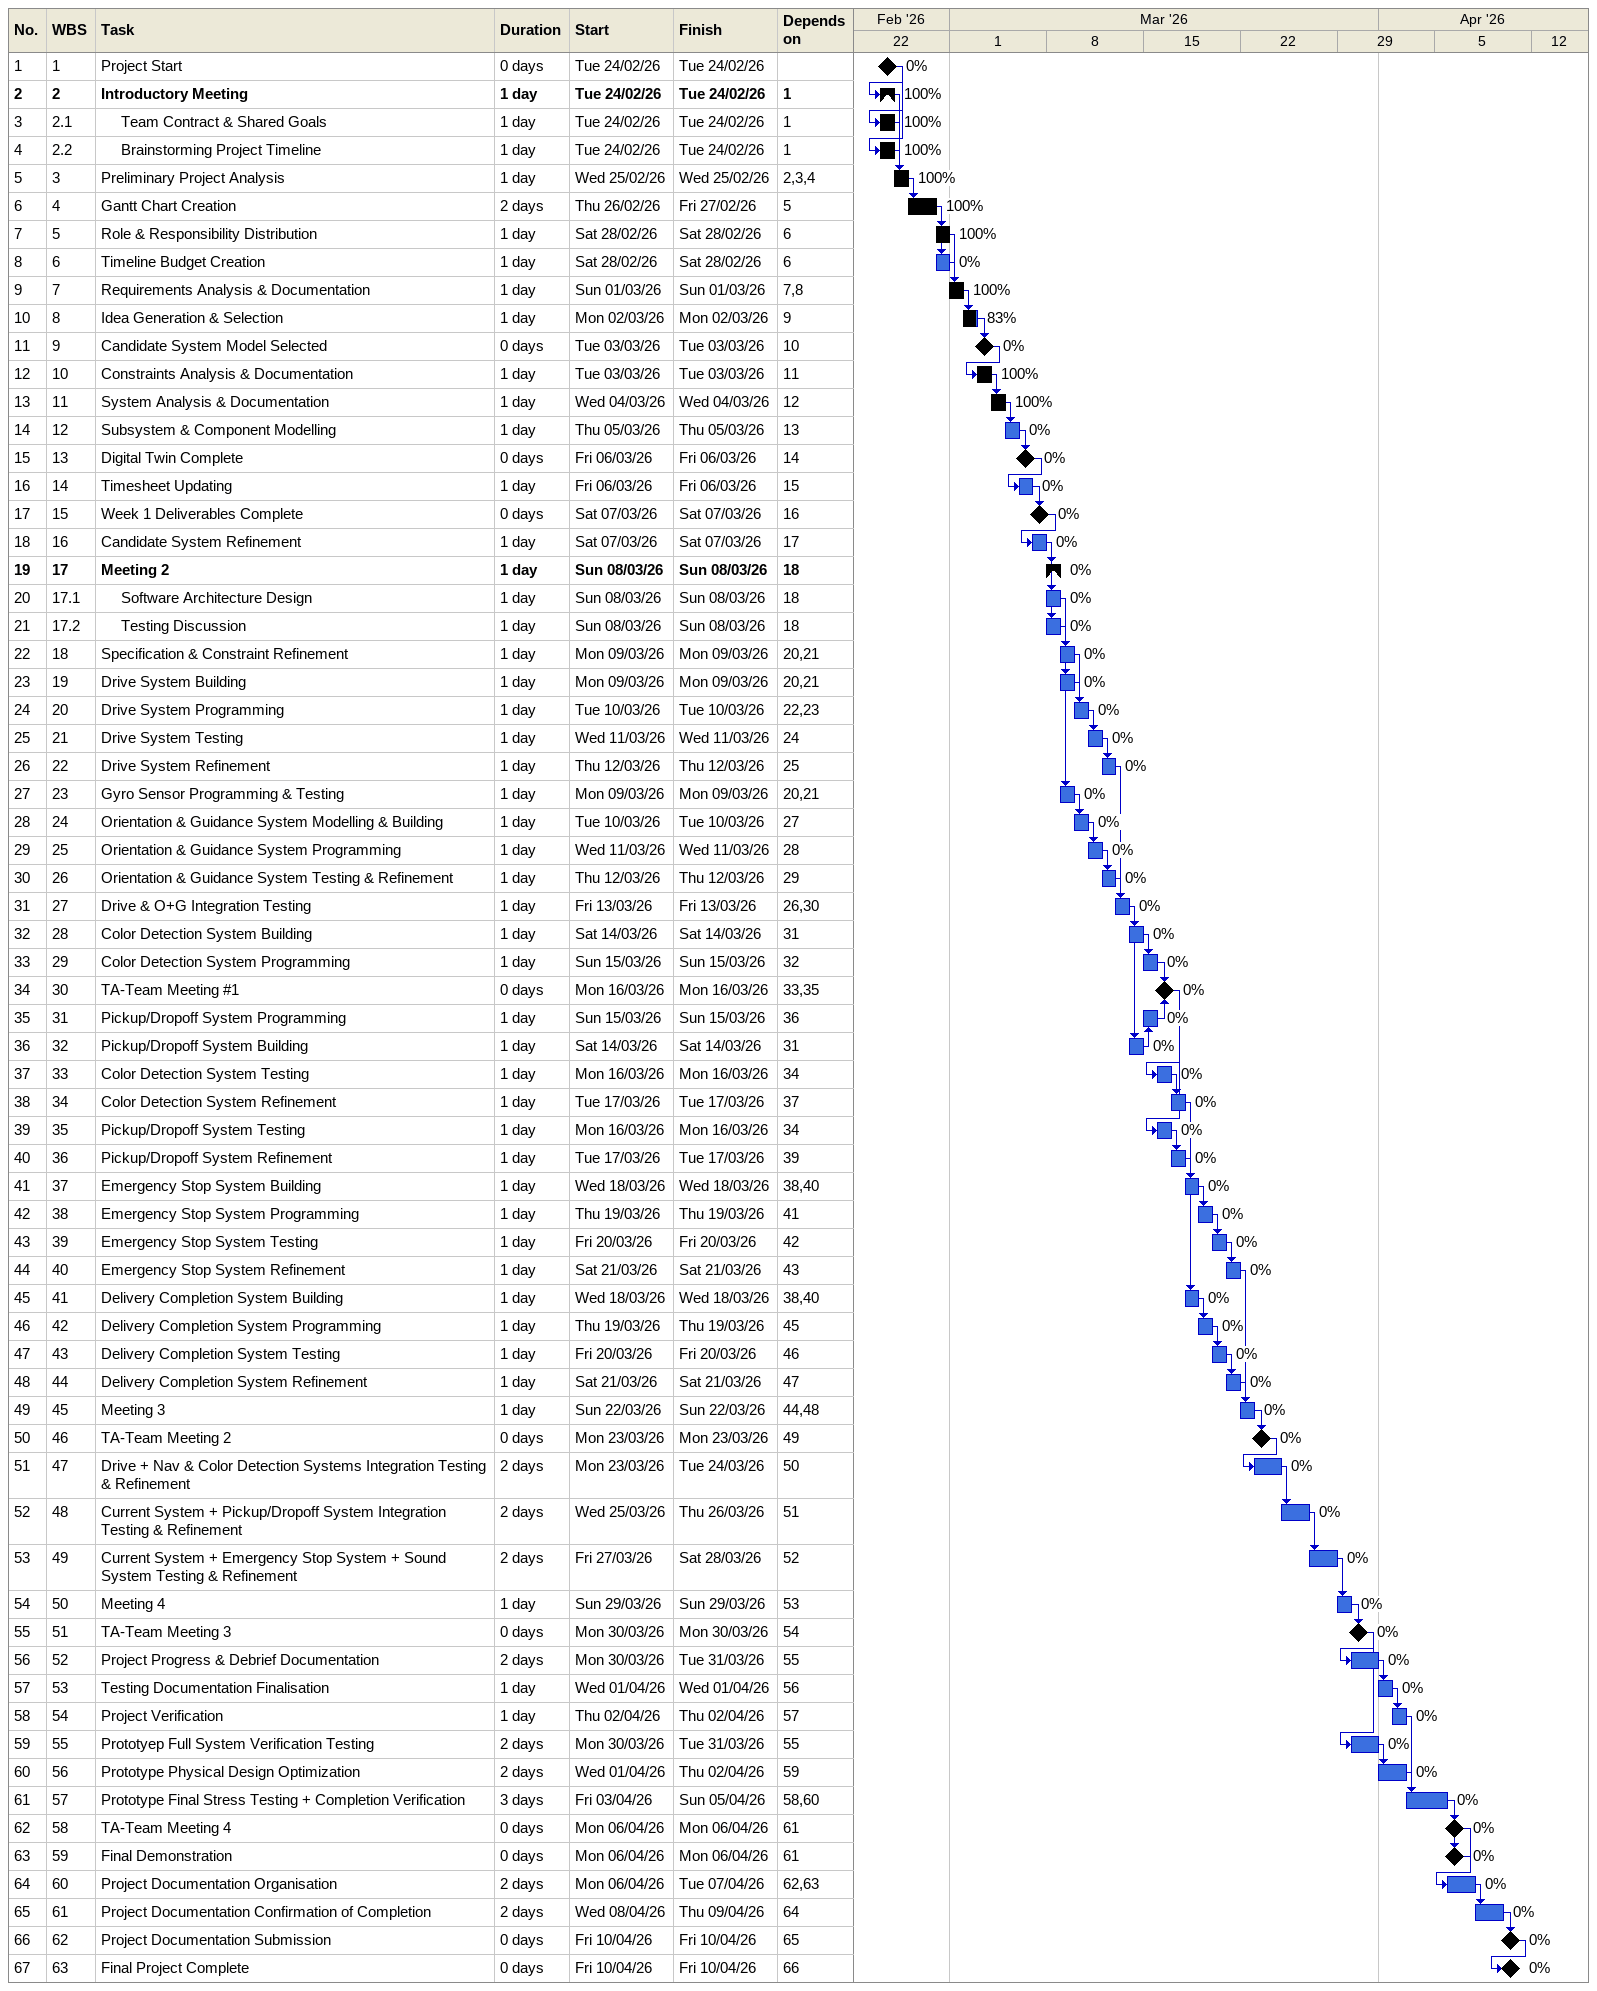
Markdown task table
| ID | WBS | Task | Duration | Start | Finish | Predecessors | % complete |
|---|---|---|---|---|---|---|---|
| 1 | 1 | Project Start | 0d | 2026-02-24 | 2026-02-24 |  | 0 |
| 2 | 2 | **Introductory Meeting** | 1d | 2026-02-24 | 2026-02-24 | 1 | 100 |
| 3 | 2.1 | Team Contract & Shared Goals | 1d | 2026-02-24 | 2026-02-24 | 1 | 100 |
| 4 | 2.2 | Brainstorming Project Timeline | 1d | 2026-02-24 | 2026-02-24 | 1 | 100 |
| 5 | 3 | Preliminary Project Analysis | 1d | 2026-02-25 | 2026-02-25 | 2, 3, 4 | 100 |
| 6 | 4 | Gantt Chart Creation | 2d | 2026-02-26 | 2026-02-27 | 5 | 100 |
| 7 | 5 | Role & Responsibility Distribution | 1d | 2026-02-28 | 2026-02-28 | 6 | 100 |
| 8 | 6 | Timeline Budget Creation | 1d | 2026-02-28 | 2026-02-28 | 6 | 0 |
| 9 | 7 | Requirements Analysis & Documentation | 1d | 2026-03-01 | 2026-03-01 | 7, 8 | 100 |
| 10 | 8 | Idea Generation & Selection | 1d | 2026-03-02 | 2026-03-02 | 9 | 83 |
| 11 | 9 | Candidate System Model Selected | 0d | 2026-03-03 | 2026-03-03 | 10 | 0 |
| 12 | 10 | Constraints Analysis & Documentation | 1d | 2026-03-03 | 2026-03-03 | 11 | 100 |
| 13 | 11 | System Analysis & Documentation | 1d | 2026-03-04 | 2026-03-04 | 12 | 100 |
| 14 | 12 | Subsystem & Component Modelling | 1d | 2026-03-05 | 2026-03-05 | 13 | 0 |
| 15 | 13 | Digital Twin Complete | 0d | 2026-03-06 | 2026-03-06 | 14 | 0 |
| 16 | 14 | Timesheet Updating | 1d | 2026-03-06 | 2026-03-06 | 15 | 0 |
| 17 | 15 | Week 1 Deliverables Complete | 0d | 2026-03-07 | 2026-03-07 | 16 | 0 |
| 18 | 16 | Candidate System Refinement | 1d | 2026-03-07 | 2026-03-07 | 17 | 0 |
| 19 | 17 | **Meeting 2** | 1d | 2026-03-08 | 2026-03-08 | 18 | 0 |
| 20 | 17.1 | Software Architecture Design | 1d | 2026-03-08 | 2026-03-08 | 18 | 0 |
| 21 | 17.2 | Testing Discussion | 1d | 2026-03-08 | 2026-03-08 | 18 | 0 |
| 22 | 18 | Specification & Constraint Refinement | 1d | 2026-03-09 | 2026-03-09 | 20, 21 | 0 |
| 23 | 19 | Drive System Building | 1d | 2026-03-09 | 2026-03-09 | 20, 21 | 0 |
| 24 | 20 | Drive System Programming | 1d | 2026-03-10 | 2026-03-10 | 22, 23 | 0 |
| 25 | 21 | Drive System Testing | 1d | 2026-03-11 | 2026-03-11 | 24 | 0 |
| 26 | 22 | Drive System Refinement | 1d | 2026-03-12 | 2026-03-12 | 25 | 0 |
| 27 | 23 | Gyro Sensor Programming & Testing | 1d | 2026-03-09 | 2026-03-09 | 20, 21 | 0 |
| 28 | 24 | Orientation & Guidance System Modelling & Building | 1d | 2026-03-10 | 2026-03-10 | 27 | 0 |
| 29 | 25 | Orientation & Guidance System Programming | 1d | 2026-03-11 | 2026-03-11 | 28 | 0 |
| 30 | 26 | Orientation & Guidance System Testing & Refinement | 1d | 2026-03-12 | 2026-03-12 | 29 | 0 |
| 31 | 27 | Drive & O+G Integration Testing | 1d | 2026-03-13 | 2026-03-13 | 26, 30 | 0 |
| 32 | 28 | Color Detection System Building | 1d | 2026-03-14 | 2026-03-14 | 31 | 0 |
| 33 | 29 | Color Detection System Programming | 1d | 2026-03-15 | 2026-03-15 | 32 | 0 |
| 34 | 30 | TA-Team Meeting #1 | 0d | 2026-03-16 | 2026-03-16 | 33, 35 | 0 |
| 35 | 31 | Pickup/Dropoff System Programming | 1d | 2026-03-15 | 2026-03-15 | 36 | 0 |
| 36 | 32 | Pickup/Dropoff System Building | 1d | 2026-03-14 | 2026-03-14 | 31 | 0 |
| 37 | 33 | Color Detection System Testing | 1d | 2026-03-16 | 2026-03-16 | 34 | 0 |
| 38 | 34 | Color Detection System Refinement | 1d | 2026-03-17 | 2026-03-17 | 37 | 0 |
| 39 | 35 | Pickup/Dropoff System Testing | 1d | 2026-03-16 | 2026-03-16 | 34 | 0 |
| 40 | 36 | Pickup/Dropoff System Refinement | 1d | 2026-03-17 | 2026-03-17 | 39 | 0 |
| 41 | 37 | Emergency Stop System Building | 1d | 2026-03-18 | 2026-03-18 | 38, 40 | 0 |
| 42 | 38 | Emergency Stop System Programming | 1d | 2026-03-19 | 2026-03-19 | 41 | 0 |
| 43 | 39 | Emergency Stop System Testing | 1d | 2026-03-20 | 2026-03-20 | 42 | 0 |
| 44 | 40 | Emergency Stop System Refinement | 1d | 2026-03-21 | 2026-03-21 | 43 | 0 |
| 45 | 41 | Delivery Completion System Building | 1d | 2026-03-18 | 2026-03-18 | 38, 40 | 0 |
| 46 | 42 | Delivery Completion System Programming | 1d | 2026-03-19 | 2026-03-19 | 45 | 0 |
| 47 | 43 | Delivery Completion System Testing | 1d | 2026-03-20 | 2026-03-20 | 46 | 0 |
| 48 | 44 | Delivery Completion System Refinement | 1d | 2026-03-21 | 2026-03-21 | 47 | 0 |
| 49 | 45 | Meeting 3 | 1d | 2026-03-22 | 2026-03-22 | 44, 48 | 0 |
| 50 | 46 | TA-Team Meeting 2 | 0d | 2026-03-23 | 2026-03-23 | 49 | 0 |
| 51 | 47 | Drive + Nav & Color Detection Systems Integration Testing & Refinement | 2d | 2026-03-23 | 2026-03-24 | 50 | 0 |
| 52 | 48 | Current System + Pickup/Dropoff System Integration Testing & Refinement | 2d | 2026-03-25 | 2026-03-26 | 51 | 0 |
| 53 | 49 | Current System + Emergency Stop System + Sound System Testing & Refinement | 2d | 2026-03-27 | 2026-03-28 | 52 | 0 |
| 54 | 50 | Meeting 4 | 1d | 2026-03-29 | 2026-03-29 | 53 | 0 |
| 55 | 51 | TA-Team Meeting 3 | 0d | 2026-03-30 | 2026-03-30 | 54 | 0 |
| 56 | 52 | Project Progress & Debrief Documentation | 2d | 2026-03-30 | 2026-03-31 | 55 | 0 |
| 57 | 53 | Testing Documentation Finalisation | 1d | 2026-04-01 | 2026-04-01 | 56 | 0 |
| 58 | 54 | Project Verification | 1d | 2026-04-02 | 2026-04-02 | 57 | 0 |
| 59 | 55 | Prototyep Full System Verification Testing | 2d | 2026-03-30 | 2026-03-31 | 55 | 0 |
| 60 | 56 | Prototype Physical Design Optimization | 2d | 2026-04-01 | 2026-04-02 | 59 | 0 |
| 61 | 57 | Prototype Final Stress Testing + Completion Verification | 3d | 2026-04-03 | 2026-04-05 | 58, 60 | 0 |
| 62 | 58 | TA-Team Meeting 4 | 0d | 2026-04-06 | 2026-04-06 | 61 | 0 |
| 63 | 59 | Final Demonstration | 0d | 2026-04-06 | 2026-04-06 | 61 | 0 |
| 64 | 60 | Project Documentation Organisation | 2d | 2026-04-06 | 2026-04-07 | 62, 63 | 0 |
| 65 | 61 | Project Documentation Confirmation of Completion | 2d | 2026-04-08 | 2026-04-09 | 64 | 0 |
| 66 | 62 | Project Documentation Submission | 0d | 2026-04-10 | 2026-04-10 | 65 | 0 |
| 67 | 63 | Final Project Complete | 0d | 2026-04-10 | 2026-04-10 | 66 | 0 |
